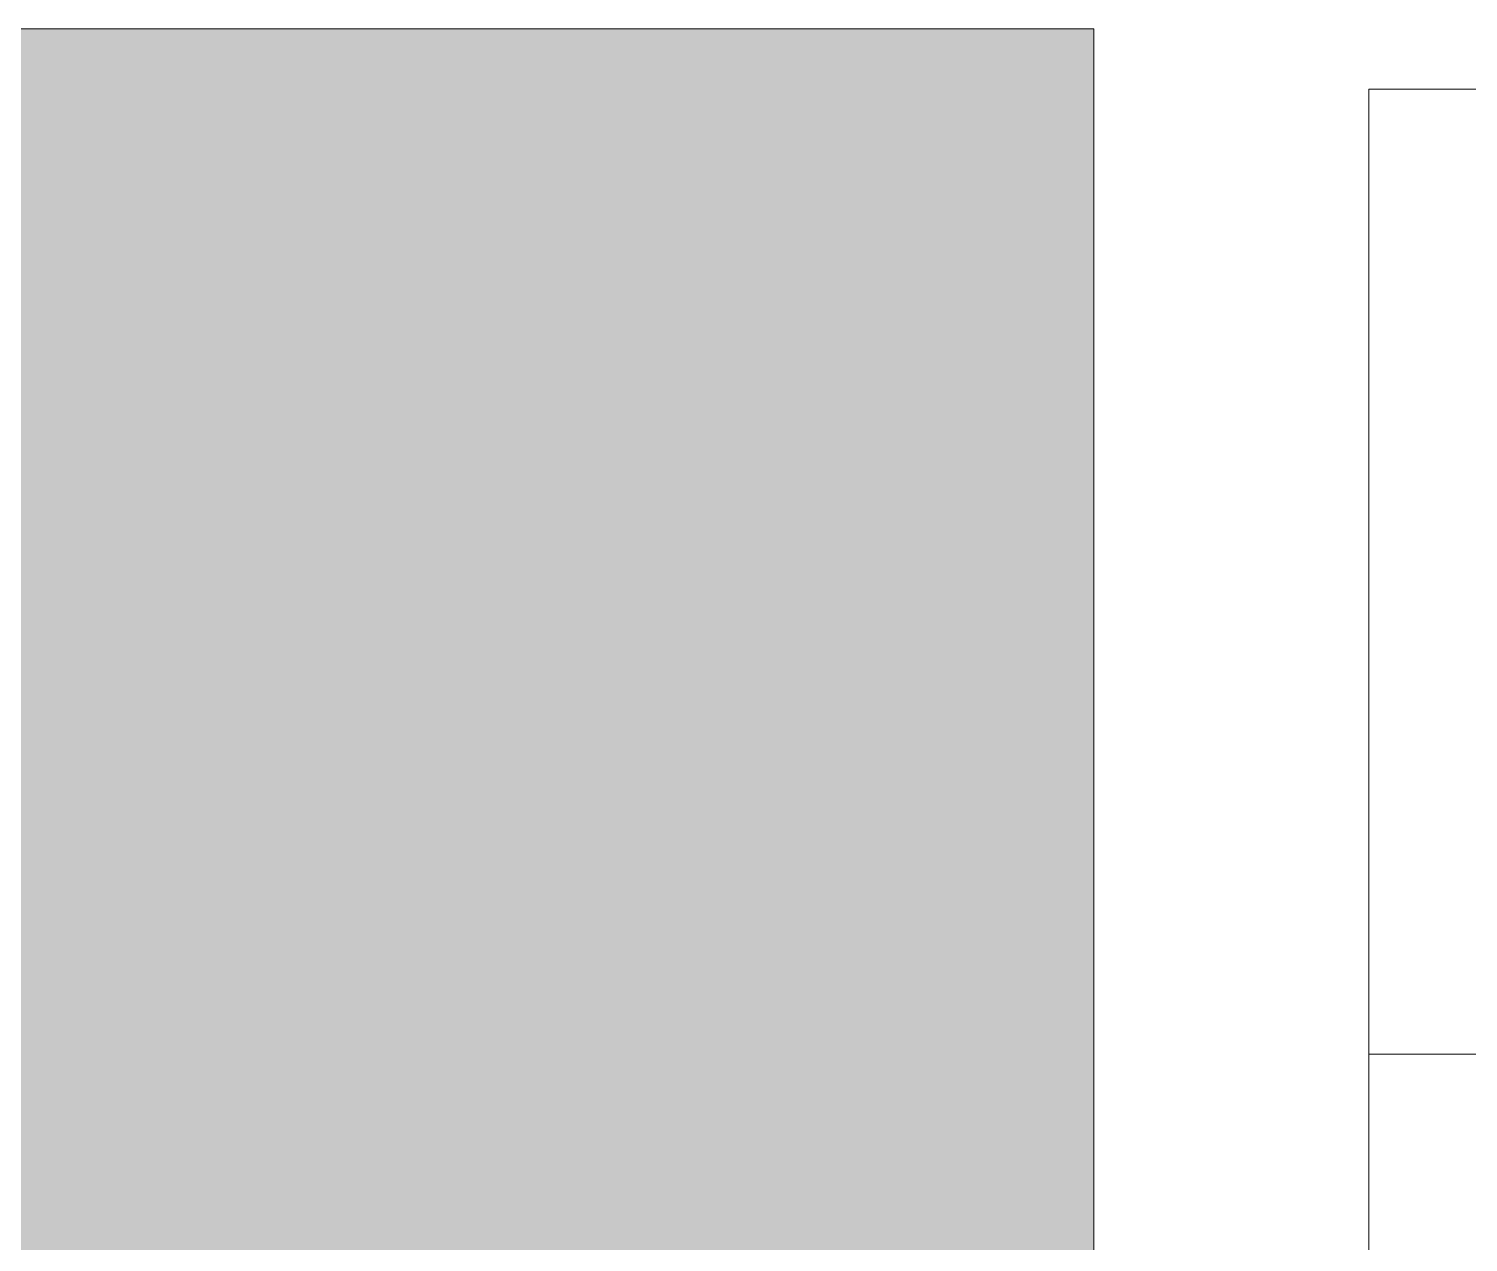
# Model space of a CAD drawing. Header units: millimetres. Extents: x 29001 to 40804, y -8833 to -5892.
# Drawn here: x 29666.78 to 29696.62, y -7057.65 to -7032.5 of the extents above; entities that cross this region are included whole.
import ezdxf

# ---------------------------------------------------------------- set-up
doc = ezdxf.new("R2010")
doc.units = ezdxf.units.MM
doc.linetypes.add('( Hidden )', pattern=[0.375, 0.25, -0.125])
doc.layers.get('0').update_dxf_attribs({"lineweight": 0})
for name, color, linetype, lineweight in [('xxx_Auto_Duvar_Duvar Plan Kesit', 7, 'Continuous', 0), ('xxx_Auto_Duvar_Yesil Alcipan', 93, 'Continuous', 0), ('xxx_Auto_Kaplama_Hali', 95, 'Continuous', 0)]:
    doc.layers.add(name, color=color, linetype=linetype, lineweight=lineweight)

# ---------------------------------------------------------------- blocks, each defined once
blk = doc.blocks.new('TÜM LAYOOUT')
at = {"layer": 'xxx_Auto_Duvar_Duvar Plan Kesit', "color": 253, "linetype": '( Hidden )', "lineweight": 0, "ltscale": 45, "true_color": 0x999999}
for points in [[(549.765, -1481.449), (569.765, -1481.449), (569.765, -731.949), (549.765, -731.949)], [(549.765, -1764.949), (569.765, -1764.949), (569.765, -731.949), (549.765, -731.949)]]:
    blk.add_lwpolyline(points, close=True, dxfattribs=at)
at = {"layer": 'xxx_Auto_Duvar_Yesil Alcipan', "lineweight": 0, "ltscale": 0.1}
blk.add_lwpolyline([(556.265, -711.949), (549.765, -711.949), (549.765, -731.949), (569.765, -731.949), (569.765, -725.449)], dxfattribs=at)
blk = doc.blocks.new('MOBİLYALAR')
at = {"true_color": 0x454545}
h = blk.add_hatch(dxfattribs=at)
h.set_pattern_fill('DOTS', color=250)
h.set_pattern_definition([(0, (-5631.271, 43494.2222), (0.79375, 1.5875), [0, -1.5875])])
h.paths.add_polyline_path([(371.72, -710.697), (544.069, -710.697), (544.069, -916.511), (371.72, -916.511)])
at = {"layer": 'xxx_Auto_Kaplama_Hali', "lineweight": 0}
blk.add_lwpolyline([(371.72, -710.697), (544.069, -710.697), (544.069, -916.511), (371.72, -916.511)], close=True, dxfattribs=at)

msp = doc.modelspace()

# ---------------------------------------------------------------- block references
at = {"color": 6}
msp.add_blockref('TÜM LAYOOUT', (29144.792, -6321.799), dxfattribs=at)

# ---------------------------------------------------------------- next in the draw order: block references
msp.add_blockref('MOBİLYALAR', (29144.792, -6321.799), dxfattribs=at)

doc.saveas('drawing.dxf')
